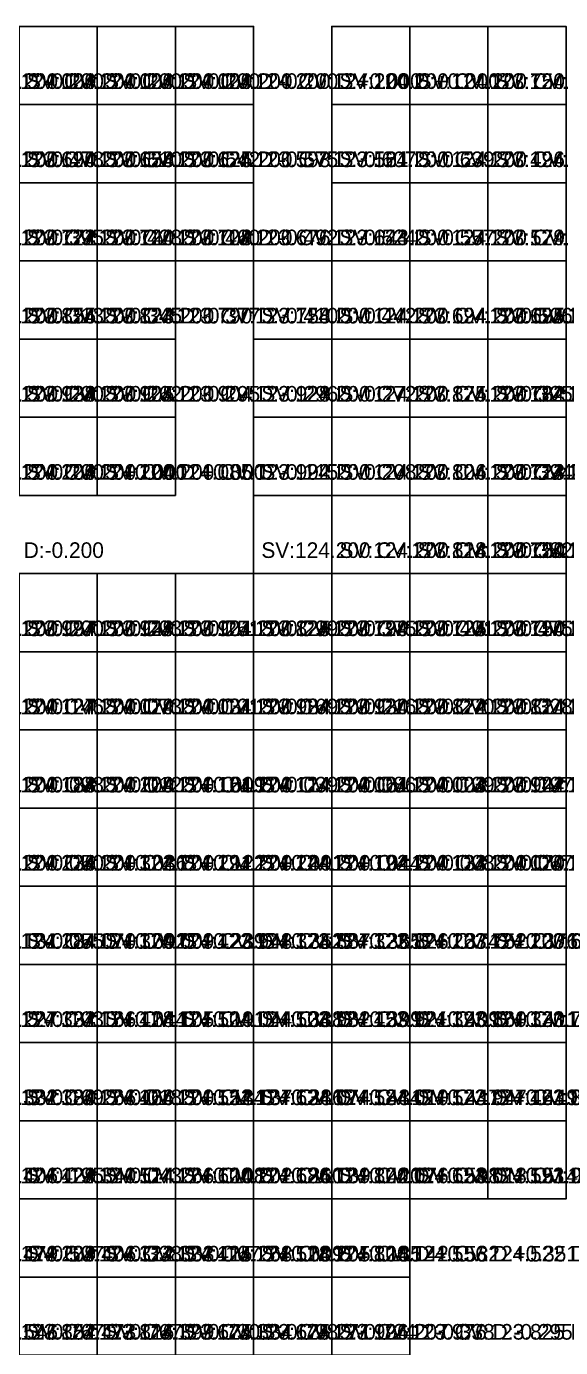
# Model space of a CAD drawing. Header units: metres. Extents: x 287857 to 287981, y 62957 to 63018.
# Drawn here: x 287947.02 to 287953.85, y 63000.93 to 63017.83 of the extents above; entities that cross this region are included whole.
import ezdxf

# ---------------------------------------------------------------- set-up
doc = ezdxf.new("R2010")
doc.units = ezdxf.units.M
for name, color, linetype, true_color in [('CORR-CUT', 7, 'Continuous', 0x3b82f6), ('CORR-DIFF-TXT', 7, 'Continuous', 0xffffff), ('CORR-FILL', 7, 'Continuous', 0xef4444)]:
    doc.layers.add(name, color=color, linetype=linetype, true_color=true_color)

msp = doc.modelspace()

# ---------------------------------------------------------------- linework, layer by layer
at = {"layer": 'CORR-CUT'}
for points in [[(287946.925, 63016.831, 124.2), (287947.925, 63016.831, 124.2), (287947.925, 63017.831, 124.2), (287946.925, 63017.831, 124.2), (287946.925, 63016.831, 124.2)], [(287947.925, 63016.831, 124.2), (287948.925, 63016.831, 124.2), (287948.925, 63017.831, 124.2), (287947.925, 63017.831, 124.2), (287947.925, 63016.831, 124.2)], [(287948.925, 63016.831, 124.2), (287949.925, 63016.831, 124.2), (287949.925, 63017.831, 124.2), (287948.925, 63017.831, 124.2), (287948.925, 63016.831, 124.2)], [(287950.925, 63016.831, 124.2), (287951.925, 63016.831, 124.2), (287951.925, 63017.831, 124.2), (287950.925, 63017.831, 124.2), (287950.925, 63016.831, 124.2)], [(287951.925, 63016.831, 124.2), (287952.925, 63016.831, 124.2), (287952.925, 63017.831, 124.2), (287951.925, 63017.831, 124.2), (287951.925, 63016.831, 124.2)], [(287952.925, 63016.831, 124.2), (287953.925, 63016.831, 124.2), (287953.925, 63017.831, 124.2), (287952.925, 63017.831, 124.2), (287952.925, 63016.831, 124.2)], [(287946.925, 63015.831, 124.2), (287947.925, 63015.831, 124.2), (287947.925, 63016.831, 124.2), (287946.925, 63016.831, 124.2), (287946.925, 63015.831, 124.2)], [(287947.925, 63015.831, 124.2), (287948.925, 63015.831, 124.2), (287948.925, 63016.831, 124.2), (287947.925, 63016.831, 124.2), (287947.925, 63015.831, 124.2)], [(287948.925, 63015.831, 124.2), (287949.925, 63015.831, 124.2), (287949.925, 63016.831, 124.2), (287948.925, 63016.831, 124.2), (287948.925, 63015.831, 124.2)], [(287950.925, 63015.831, 124.2), (287951.925, 63015.831, 124.2), (287951.925, 63016.831, 124.2), (287950.925, 63016.831, 124.2), (287950.925, 63015.831, 124.2)], [(287951.925, 63015.831, 124.2), (287952.925, 63015.831, 124.2), (287952.925, 63016.831, 124.2), (287951.925, 63016.831, 124.2), (287951.925, 63015.831, 124.2)], [(287952.925, 63015.831, 124.2), (287953.925, 63015.831, 124.2), (287953.925, 63016.831, 124.2), (287952.925, 63016.831, 124.2), (287952.925, 63015.831, 124.2)], [(287946.925, 63014.831, 124.2), (287947.925, 63014.831, 124.2), (287947.925, 63015.831, 124.2), (287946.925, 63015.831, 124.2), (287946.925, 63014.831, 124.2)], [(287947.925, 63014.831, 124.2), (287948.925, 63014.831, 124.2), (287948.925, 63015.831, 124.2), (287947.925, 63015.831, 124.2), (287947.925, 63014.831, 124.2)], [(287948.925, 63014.831, 124.2), (287949.925, 63014.831, 124.2), (287949.925, 63015.831, 124.2), (287948.925, 63015.831, 124.2), (287948.925, 63014.831, 124.2)], [(287950.925, 63014.831, 124.2), (287951.925, 63014.831, 124.2), (287951.925, 63015.831, 124.2), (287950.925, 63015.831, 124.2), (287950.925, 63014.831, 124.2)], [(287951.925, 63014.831, 124.2), (287952.925, 63014.831, 124.2), (287952.925, 63015.831, 124.2), (287951.925, 63015.831, 124.2), (287951.925, 63014.831, 124.2)], [(287952.925, 63014.831, 124.2), (287953.925, 63014.831, 124.2), (287953.925, 63015.831, 124.2), (287952.925, 63015.831, 124.2), (287952.925, 63014.831, 124.2)], [(287946.925, 63013.831, 124.2), (287947.925, 63013.831, 124.2), (287947.925, 63014.831, 124.2), (287946.925, 63014.831, 124.2), (287946.925, 63013.831, 124.2)], [(287947.925, 63013.831, 124.2), (287948.925, 63013.831, 124.2), (287948.925, 63014.831, 124.2), (287947.925, 63014.831, 124.2), (287947.925, 63013.831, 124.2)], [(287949.925, 63013.831, 124.2), (287950.925, 63013.831, 124.2), (287950.925, 63014.831, 124.2), (287949.925, 63014.831, 124.2), (287949.925, 63013.831, 124.2)], [(287950.925, 63013.831, 124.2), (287951.925, 63013.831, 124.2), (287951.925, 63014.831, 124.2), (287950.925, 63014.831, 124.2), (287950.925, 63013.831, 124.2)], [(287951.925, 63013.831, 124.2), (287952.925, 63013.831, 124.2), (287952.925, 63014.831, 124.2), (287951.925, 63014.831, 124.2), (287951.925, 63013.831, 124.2)], [(287952.925, 63013.831, 124.2), (287953.925, 63013.831, 124.2), (287953.925, 63014.831, 124.2), (287952.925, 63014.831, 124.2), (287952.925, 63013.831, 124.2)], [(287946.925, 63012.831, 124.2), (287947.925, 63012.831, 124.2), (287947.925, 63013.831, 124.2), (287946.925, 63013.831, 124.2), (287946.925, 63012.831, 124.2)], [(287947.925, 63012.831, 124.2), (287948.925, 63012.831, 124.2), (287948.925, 63013.831, 124.2), (287947.925, 63013.831, 124.2), (287947.925, 63012.831, 124.2)], [(287949.925, 63012.831, 124.2), (287950.925, 63012.831, 124.2), (287950.925, 63013.831, 124.2), (287949.925, 63013.831, 124.2), (287949.925, 63012.831, 124.2)], [(287950.925, 63012.831, 124.2), (287951.925, 63012.831, 124.2), (287951.925, 63013.831, 124.2), (287950.925, 63013.831, 124.2), (287950.925, 63012.831, 124.2)], [(287951.925, 63012.831, 124.2), (287952.925, 63012.831, 124.2), (287952.925, 63013.831, 124.2), (287951.925, 63013.831, 124.2), (287951.925, 63012.831, 124.2)], [(287952.925, 63012.831, 124.2), (287953.925, 63012.831, 124.2), (287953.925, 63013.831, 124.2), (287952.925, 63013.831, 124.2), (287952.925, 63012.831, 124.2)], [(287946.925, 63011.831, 124.2), (287947.925, 63011.831, 124.2), (287947.925, 63012.831, 124.2), (287946.925, 63012.831, 124.2), (287946.925, 63011.831, 124.2)], [(287947.925, 63011.831, 124.2), (287948.925, 63011.831, 124.2), (287948.925, 63012.831, 124.2), (287947.925, 63012.831, 124.2), (287947.925, 63011.831, 124.2)], [(287949.925, 63011.831, 124.2), (287950.925, 63011.831, 124.2), (287950.925, 63012.831, 124.2), (287949.925, 63012.831, 124.2), (287949.925, 63011.831, 124.2)], [(287950.925, 63011.831, 124.2), (287951.925, 63011.831, 124.2), (287951.925, 63012.831, 124.2), (287950.925, 63012.831, 124.2), (287950.925, 63011.831, 124.2)], [(287951.925, 63011.831, 124.2), (287952.925, 63011.831, 124.2), (287952.925, 63012.831, 124.2), (287951.925, 63012.831, 124.2), (287951.925, 63011.831, 124.2)], [(287952.925, 63011.831, 124.2), (287953.925, 63011.831, 124.2), (287953.925, 63012.831, 124.2), (287952.925, 63012.831, 124.2), (287952.925, 63011.831, 124.2)], [(287949.925, 63010.831, 124.2), (287950.925, 63010.831, 124.2), (287950.925, 63011.831, 124.2), (287949.925, 63011.831, 124.2), (287949.925, 63010.831, 124.2)], [(287950.925, 63010.831, 124.2), (287951.925, 63010.831, 124.2), (287951.925, 63011.831, 124.2), (287950.925, 63011.831, 124.2), (287950.925, 63010.831, 124.2)], [(287951.925, 63010.831, 124.2), (287952.925, 63010.831, 124.2), (287952.925, 63011.831, 124.2), (287951.925, 63011.831, 124.2), (287951.925, 63010.831, 124.2)], [(287952.925, 63010.831, 124.2), (287953.925, 63010.831, 124.2), (287953.925, 63011.831, 124.2), (287952.925, 63011.831, 124.2), (287952.925, 63010.831, 124.2)], [(287946.925, 63009.831, 124.2), (287947.925, 63009.831, 124.2), (287947.925, 63010.831, 124.2), (287946.925, 63010.831, 124.2), (287946.925, 63009.831, 124.2)], [(287947.925, 63009.831, 124.2), (287948.925, 63009.831, 124.2), (287948.925, 63010.831, 124.2), (287947.925, 63010.831, 124.2), (287947.925, 63009.831, 124.2)], [(287948.925, 63009.831, 124.2), (287949.925, 63009.831, 124.2), (287949.925, 63010.831, 124.2), (287948.925, 63010.831, 124.2), (287948.925, 63009.831, 124.2)], [(287949.925, 63009.831, 124.2), (287950.925, 63009.831, 124.2), (287950.925, 63010.831, 124.2), (287949.925, 63010.831, 124.2), (287949.925, 63009.831, 124.2)], [(287950.925, 63009.831, 124.2), (287951.925, 63009.831, 124.2), (287951.925, 63010.831, 124.2), (287950.925, 63010.831, 124.2), (287950.925, 63009.831, 124.2)], [(287951.925, 63009.831, 124.2), (287952.925, 63009.831, 124.2), (287952.925, 63010.831, 124.2), (287951.925, 63010.831, 124.2), (287951.925, 63009.831, 124.2)], [(287952.925, 63009.831, 124.2), (287953.925, 63009.831, 124.2), (287953.925, 63010.831, 124.2), (287952.925, 63010.831, 124.2), (287952.925, 63009.831, 124.2)], [(287946.925, 63008.831, 124.2), (287947.925, 63008.831, 124.2), (287947.925, 63009.831, 124.2), (287946.925, 63009.831, 124.2), (287946.925, 63008.831, 124.2)], [(287947.925, 63008.831, 124.2), (287948.925, 63008.831, 124.2), (287948.925, 63009.831, 124.2), (287947.925, 63009.831, 124.2), (287947.925, 63008.831, 124.2)], [(287948.925, 63008.831, 124.2), (287949.925, 63008.831, 124.2), (287949.925, 63009.831, 124.2), (287948.925, 63009.831, 124.2), (287948.925, 63008.831, 124.2)], [(287949.925, 63008.831, 124.2), (287950.925, 63008.831, 124.2), (287950.925, 63009.831, 124.2), (287949.925, 63009.831, 124.2), (287949.925, 63008.831, 124.2)], [(287950.925, 63008.831, 124.2), (287951.925, 63008.831, 124.2), (287951.925, 63009.831, 124.2), (287950.925, 63009.831, 124.2), (287950.925, 63008.831, 124.2)], [(287951.925, 63008.831, 124.2), (287952.925, 63008.831, 124.2), (287952.925, 63009.831, 124.2), (287951.925, 63009.831, 124.2), (287951.925, 63008.831, 124.2)], [(287952.925, 63008.831, 124.2), (287953.925, 63008.831, 124.2), (287953.925, 63009.831, 124.2), (287952.925, 63009.831, 124.2), (287952.925, 63008.831, 124.2)], [(287946.925, 63007.831, 124.2), (287947.925, 63007.831, 124.2), (287947.925, 63008.831, 124.2), (287946.925, 63008.831, 124.2), (287946.925, 63007.831, 124.2)], [(287947.925, 63007.831, 124.2), (287948.925, 63007.831, 124.2), (287948.925, 63008.831, 124.2), (287947.925, 63008.831, 124.2), (287947.925, 63007.831, 124.2)], [(287948.925, 63007.831, 124.2), (287949.925, 63007.831, 124.2), (287949.925, 63008.831, 124.2), (287948.925, 63008.831, 124.2), (287948.925, 63007.831, 124.2)], [(287949.925, 63007.831, 124.2), (287950.925, 63007.831, 124.2), (287950.925, 63008.831, 124.2), (287949.925, 63008.831, 124.2), (287949.925, 63007.831, 124.2)], [(287950.925, 63007.831, 124.2), (287951.925, 63007.831, 124.2), (287951.925, 63008.831, 124.2), (287950.925, 63008.831, 124.2), (287950.925, 63007.831, 124.2)], [(287951.925, 63007.831, 124.2), (287952.925, 63007.831, 124.2), (287952.925, 63008.831, 124.2), (287951.925, 63008.831, 124.2), (287951.925, 63007.831, 124.2)], [(287952.925, 63007.831, 124.2), (287953.925, 63007.831, 124.2), (287953.925, 63008.831, 124.2), (287952.925, 63008.831, 124.2), (287952.925, 63007.831, 124.2)], [(287948.925, 63006.831, 124.2), (287949.925, 63006.831, 124.2), (287949.925, 63007.831, 124.2), (287948.925, 63007.831, 124.2), (287948.925, 63006.831, 124.2)], [(287949.925, 63006.831, 124.2), (287950.925, 63006.831, 124.2), (287950.925, 63007.831, 124.2), (287949.925, 63007.831, 124.2), (287949.925, 63006.831, 124.2)], [(287950.925, 63006.831, 124.2), (287951.925, 63006.831, 124.2), (287951.925, 63007.831, 124.2), (287950.925, 63007.831, 124.2), (287950.925, 63006.831, 124.2)], [(287951.925, 63006.831, 124.2), (287952.925, 63006.831, 124.2), (287952.925, 63007.831, 124.2), (287951.925, 63007.831, 124.2), (287951.925, 63006.831, 124.2)], [(287952.925, 63006.831, 124.2), (287953.925, 63006.831, 124.2), (287953.925, 63007.831, 124.2), (287952.925, 63007.831, 124.2), (287952.925, 63006.831, 124.2)], [(287946.925, 63000.831, 124.473), (287947.925, 63000.831, 124.473), (287947.925, 63001.831, 124.473), (287946.925, 63001.831, 124.473), (287946.925, 63000.831, 124.473)], [(287947.925, 63000.831, 124.399), (287948.925, 63000.831, 124.399), (287948.925, 63001.831, 124.399), (287947.925, 63001.831, 124.399), (287947.925, 63000.831, 124.399)], [(287948.925, 63000.831, 124.334), (287949.925, 63000.831, 124.334), (287949.925, 63001.831, 124.334), (287948.925, 63001.831, 124.334), (287948.925, 63000.831, 124.334)], [(287949.925, 63000.831, 124.271), (287950.925, 63000.831, 124.271), (287950.925, 63001.831, 124.271), (287949.925, 63001.831, 124.271), (287949.925, 63000.831, 124.271)], [(287950.925, 63000.831, 124.207), (287951.925, 63000.831, 124.207), (287951.925, 63001.831, 124.207), (287950.925, 63001.831, 124.207), (287950.925, 63000.831, 124.207)]]:
    msp.add_polyline3d(points, dxfattribs=at)
at = {"layer": 'CORR-FILL'}
for points in [[(287946.925, 63006.831, 124.2), (287947.925, 63006.831, 124.2), (287947.925, 63007.831, 124.2), (287946.925, 63007.831, 124.2), (287946.925, 63006.831, 124.2)], [(287947.925, 63006.831, 124.2), (287948.925, 63006.831, 124.2), (287948.925, 63007.831, 124.2), (287947.925, 63007.831, 124.2), (287947.925, 63006.831, 124.2)], [(287946.925, 63005.831, 124.07), (287947.925, 63005.831, 124.07), (287947.925, 63006.831, 124.07), (287946.925, 63006.831, 124.07), (287946.925, 63005.831, 124.07)], [(287947.925, 63005.831, 124.009), (287948.925, 63005.831, 124.009), (287948.925, 63006.831, 124.009), (287947.925, 63006.831, 124.009), (287947.925, 63005.831, 124.009)], [(287948.925, 63005.831, 123.948), (287949.925, 63005.831, 123.948), (287949.925, 63006.831, 123.948), (287948.925, 63006.831, 123.948), (287948.925, 63005.831, 123.948)], [(287949.925, 63005.831, 123.887), (287950.925, 63005.831, 123.887), (287950.925, 63006.831, 123.887), (287949.925, 63006.831, 123.887), (287949.925, 63005.831, 123.887)], [(287950.925, 63005.831, 123.826), (287951.925, 63005.831, 123.826), (287951.925, 63006.831, 123.826), (287950.925, 63006.831, 123.826), (287950.925, 63005.831, 123.826)], [(287951.925, 63005.831, 123.752), (287952.925, 63005.831, 123.752), (287952.925, 63006.831, 123.752), (287951.925, 63006.831, 123.752), (287951.925, 63005.831, 123.752)], [(287952.925, 63005.831, 123.672), (287953.925, 63005.831, 123.672), (287953.925, 63006.831, 123.672), (287952.925, 63006.831, 123.672), (287952.925, 63005.831, 123.672)], [(287946.925, 63004.831, 124.166), (287947.925, 63004.831, 124.166), (287947.925, 63005.831, 124.166), (287946.925, 63005.831, 124.166), (287946.925, 63004.831, 124.166)], [(287947.925, 63004.831, 124.105), (287948.925, 63004.831, 124.105), (287948.925, 63005.831, 124.105), (287947.925, 63005.831, 124.105), (287947.925, 63004.831, 124.105)], [(287948.925, 63004.831, 124.044), (287949.925, 63004.831, 124.044), (287949.925, 63005.831, 124.044), (287948.925, 63005.831, 124.044), (287948.925, 63004.831, 124.044)], [(287949.925, 63004.831, 123.982), (287950.925, 63004.831, 123.982), (287950.925, 63005.831, 123.982), (287949.925, 63005.831, 123.982), (287949.925, 63004.831, 123.982)], [(287950.925, 63004.831, 123.921), (287951.925, 63004.831, 123.921), (287951.925, 63005.831, 123.921), (287950.925, 63005.831, 123.921), (287950.925, 63004.831, 123.921)], [(287951.925, 63004.831, 123.86), (287952.925, 63004.831, 123.86), (287952.925, 63005.831, 123.86), (287951.925, 63005.831, 123.86), (287951.925, 63004.831, 123.86)], [(287952.925, 63004.831, 123.799), (287953.925, 63004.831, 123.799), (287953.925, 63005.831, 123.799), (287952.925, 63005.831, 123.799), (287952.925, 63004.831, 123.799)], [(287946.925, 63003.831, 124.266), (287947.925, 63003.831, 124.266), (287947.925, 63004.831, 124.266), (287946.925, 63004.831, 124.266), (287946.925, 63003.831, 124.266)], [(287947.925, 63003.831, 124.2), (287948.925, 63003.831, 124.2), (287948.925, 63004.831, 124.2), (287947.925, 63004.831, 124.2), (287947.925, 63003.831, 124.2)], [(287948.925, 63003.831, 124.137), (287949.925, 63003.831, 124.137), (287949.925, 63004.831, 124.137), (287948.925, 63004.831, 124.137), (287948.925, 63003.831, 124.137)], [(287949.925, 63003.831, 124.074), (287950.925, 63003.831, 124.074), (287950.925, 63004.831, 124.074), (287949.925, 63004.831, 124.074), (287949.925, 63003.831, 124.074)], [(287950.925, 63003.831, 124.01), (287951.925, 63003.831, 124.01), (287951.925, 63004.831, 124.01), (287950.925, 63004.831, 124.01), (287950.925, 63003.831, 124.01)], [(287951.925, 63003.831, 123.947), (287952.925, 63003.831, 123.947), (287952.925, 63004.831, 123.947), (287951.925, 63004.831, 123.947), (287951.925, 63003.831, 123.947)], [(287952.925, 63003.831, 123.884), (287953.925, 63003.831, 123.884), (287953.925, 63004.831, 123.884), (287952.925, 63004.831, 123.884), (287952.925, 63003.831, 123.884)], [(287946.925, 63002.831, 124.34), (287947.925, 63002.831, 124.34), (287947.925, 63003.831, 124.34), (287946.925, 63003.831, 124.34), (287946.925, 63002.831, 124.34)], [(287947.925, 63002.831, 124.266), (287948.925, 63002.831, 124.266), (287948.925, 63003.831, 124.266), (287947.925, 63003.831, 124.266), (287947.925, 63002.831, 124.266)], [(287948.925, 63002.831, 124.202), (287949.925, 63002.831, 124.202), (287949.925, 63003.831, 124.202), (287948.925, 63003.831, 124.202), (287948.925, 63002.831, 124.202)], [(287949.925, 63002.831, 124.139), (287950.925, 63002.831, 124.139), (287950.925, 63003.831, 124.139), (287949.925, 63003.831, 124.139), (287949.925, 63002.831, 124.139)], [(287950.925, 63002.831, 124.076), (287951.925, 63002.831, 124.076), (287951.925, 63003.831, 124.076), (287950.925, 63003.831, 124.076), (287950.925, 63002.831, 124.076)], [(287951.925, 63002.831, 124.013), (287952.925, 63002.831, 124.013), (287952.925, 63003.831, 124.013), (287951.925, 63003.831, 124.013), (287951.925, 63002.831, 124.013)], [(287952.925, 63002.831, 123.95), (287953.925, 63002.831, 123.95), (287953.925, 63003.831, 123.95), (287952.925, 63003.831, 123.95), (287952.925, 63002.831, 123.95)], [(287946.925, 63001.831, 124.406), (287947.925, 63001.831, 124.406), (287947.925, 63002.831, 124.406), (287946.925, 63002.831, 124.406), (287946.925, 63001.831, 124.406)], [(287947.925, 63001.831, 124.333), (287948.925, 63001.831, 124.333), (287948.925, 63002.831, 124.333), (287947.925, 63002.831, 124.333), (287947.925, 63001.831, 124.333)], [(287948.925, 63001.831, 124.268), (287949.925, 63001.831, 124.268), (287949.925, 63002.831, 124.268), (287948.925, 63002.831, 124.268), (287948.925, 63001.831, 124.268)], [(287949.925, 63001.831, 124.205), (287950.925, 63001.831, 124.205), (287950.925, 63002.831, 124.205), (287949.925, 63002.831, 124.205), (287949.925, 63001.831, 124.205)], [(287950.925, 63001.831, 124.142), (287951.925, 63001.831, 124.142), (287951.925, 63002.831, 124.142), (287950.925, 63002.831, 124.142), (287950.925, 63001.831, 124.142)]]:
    msp.add_polyline3d(points, dxfattribs=at)

# ---------------------------------------------------------------- texts
at = {"layer": 'CORR-DIFF-TXT'}
for s, p in [('SV:124.200 CV:124.000 D:-0.200', (287944.025, 63017.031, 124.2)), ('SV:124.200 CV:124.000 D:-0.200', (287945.025, 63017.031, 124.2)), ('SV:124.200 CV:124.000 D:-0.200', (287946.025, 63017.031, 124.2)), ('SV:124.200 CV:124.000 D:-0.200', (287947.025, 63017.031, 124.2)), ('SV:124.200 CV:124.200 D:+0.000', (287948.025, 63017.031, 124.2)), ('SV:124.200 CV:124.200 D:+0.000', (287949.025, 63017.031, 124.2)), ('SV:124.200 CV:123.750 D:-0.450', (287951.025, 63017.031, 124.2)), ('SV:124.200 CV:123.375 D:-0.825', (287952.025, 63017.031, 124.2)), ('SV:124.200 CV:123.375 D:-0.825', (287953.025, 63017.031, 124.2)), ('SV:124.200 CV:123.722 D:-0.478', (287944.025, 63016.031, 124.2)), ('SV:124.200 CV:123.690 D:-0.510', (287945.025, 63016.031, 124.2)), ('SV:124.200 CV:123.658 D:-0.542', (287946.025, 63016.031, 124.2)), ('SV:124.200 CV:123.625 D:-0.575', (287947.025, 63016.031, 124.2)), ('SV:124.200 CV:123.593 D:-0.607', (287948.025, 63016.031, 124.2)), ('SV:124.200 CV:123.561 D:-0.639', (287949.025, 63016.031, 124.2)), ('SV:124.200 CV:123.496 D:-0.704', (287951.025, 63016.031, 124.2)), ('SV:124.200 CV:123.464 D:-0.736', (287952.025, 63016.031, 124.2)), ('SV:124.200 CV:123.432 D:-0.768', (287953.025, 63016.031, 124.2)), ('SV:124.200 CV:123.805 D:-0.395', (287944.025, 63015.031, 124.2)), ('SV:124.200 CV:123.772 D:-0.428', (287945.025, 63015.031, 124.2)), ('SV:124.200 CV:123.740 D:-0.460', (287946.025, 63015.031, 124.2)), ('SV:124.200 CV:123.708 D:-0.492', (287947.025, 63015.031, 124.2)), ('SV:124.200 CV:123.676 D:-0.524', (287948.025, 63015.031, 124.2)), ('SV:124.200 CV:123.643 D:-0.557', (287949.025, 63015.031, 124.2)), ('SV:124.200 CV:123.579 D:-0.621', (287951.025, 63015.031, 124.2)), ('SV:124.200 CV:123.547 D:-0.653', (287952.025, 63015.031, 124.2)), ('SV:124.200 CV:123.515 D:-0.685', (287953.025, 63015.031, 124.2)), ('SV:124.200 CV:123.887 D:-0.313', (287944.025, 63014.031, 124.2)), ('SV:124.200 CV:123.855 D:-0.345', (287945.025, 63014.031, 124.2)), ('SV:124.200 CV:123.823 D:-0.377', (287946.025, 63014.031, 124.2)), ('SV:124.200 CV:123.790 D:-0.410', (287947.025, 63014.031, 124.2)), ('SV:124.200 CV:123.758 D:-0.442', (287948.025, 63014.031, 124.2)), ('SV:124.200 CV:123.694 D:-0.506', (287950.025, 63014.031, 124.2)), ('SV:124.200 CV:123.695 D:-0.505', (287951.025, 63014.031, 124.2)), ('SV:124.200 CV:123.719 D:-0.481', (287952.025, 63014.031, 124.2)), ('SV:124.200 CV:123.665 D:-0.535', (287953.025, 63014.031, 124.2)), ('SV:124.200 CV:124.000 D:-0.200', (287944.025, 63013.031, 124.2)), ('SV:124.200 CV:123.938 D:-0.262', (287945.025, 63013.031, 124.2)), ('SV:124.200 CV:123.905 D:-0.295', (287946.025, 63013.031, 124.2)), ('SV:124.200 CV:123.904 D:-0.296', (287947.025, 63013.031, 124.2)), ('SV:124.200 CV:123.928 D:-0.272', (287948.025, 63013.031, 124.2)), ('SV:124.200 CV:123.875 D:-0.325', (287950.025, 63013.031, 124.2)), ('SV:124.200 CV:123.782 D:-0.418', (287951.025, 63013.031, 124.2)), ('SV:124.200 CV:123.689 D:-0.511', (287952.025, 63013.031, 124.2)), ('SV:124.200 CV:123.596 D:-0.604', (287953.025, 63013.031, 124.2)), ('SV:124.200 CV:124.000 D:-0.200', (287944.025, 63012.031, 124.2)), ('SV:124.200 CV:124.200 D:+0.000', (287945.025, 63012.031, 124.2)), ('SV:124.200 CV:124.200 D:+0.000', (287946.025, 63012.031, 124.2)), ('SV:124.200 CV:124.085 D:-0.115', (287947.025, 63012.031, 124.2)), ('SV:124.200 CV:123.992 D:-0.208', (287948.025, 63012.031, 124.2)), ('SV:124.200 CV:123.806 D:-0.394', (287950.025, 63012.031, 124.2)), ('SV:124.200 CV:123.713 D:-0.487', (287951.025, 63012.031, 124.2)), ('SV:124.200 CV:123.620 D:-0.580', (287952.025, 63012.031, 124.2)), ('SV:124.200 CV:123.527 D:-0.673', (287953.025, 63012.031, 124.2)), ('SV:124.200 CV:124.000 D:-0.200', (287944.025, 63011.031, 124.2)), ('SV:124.200 CV:123.818 D:-0.382', (287950.025, 63011.031, 124.2)), ('SV:124.200 CV:123.750 D:-0.450', (287951.025, 63011.031, 124.2)), ('SV:124.200 CV:123.622 D:-0.578', (287952.025, 63011.031, 124.2)), ('SV:124.200 CV:123.530 D:-0.670', (287953.025, 63011.031, 124.2)), ('SV:124.200 CV:124.000 D:-0.200', (287944.025, 63010.031, 124.2)), ('SV:124.200 CV:123.997 D:-0.203', (287945.025, 63010.031, 124.2)), ('SV:124.200 CV:123.949 D:-0.251', (287946.025, 63010.031, 124.2)), ('SV:124.200 CV:123.901 D:-0.299', (287947.025, 63010.031, 124.2)), ('SV:124.200 CV:123.825 D:-0.375', (287948.025, 63010.031, 124.2)), ('SV:124.200 CV:123.799 D:-0.401', (287949.025, 63010.031, 124.2)), ('SV:124.200 CV:123.725 D:-0.475', (287950.025, 63010.031, 124.2)), ('SV:124.200 CV:123.750 D:-0.450', (287951.025, 63010.031, 124.2)), ('SV:124.200 CV:123.630 D:-0.570', (287952.025, 63010.031, 124.2)), ('SV:124.200 CV:123.574 D:-0.626', (287953.025, 63010.031, 124.2)), ('SV:124.200 CV:124.054 D:-0.146', (287944.025, 63009.031, 124.2)), ('SV:124.200 CV:124.127 D:-0.073', (287945.025, 63009.031, 124.2)), ('SV:124.200 CV:124.079 D:-0.121', (287946.025, 63009.031, 124.2)), ('SV:124.200 CV:124.031 D:-0.169', (287947.025, 63009.031, 124.2)), ('SV:124.200 CV:123.984 D:-0.216', (287948.025, 63009.031, 124.2)), ('SV:124.200 CV:123.930 D:-0.270', (287949.025, 63009.031, 124.2)), ('SV:124.200 CV:123.872 D:-0.328', (287950.025, 63009.031, 124.2)), ('SV:124.200 CV:123.814 D:-0.386', (287951.025, 63009.031, 124.2)), ('SV:124.200 CV:123.758 D:-0.442', (287952.025, 63009.031, 124.2)), ('SV:124.200 CV:123.702 D:-0.498', (287953.025, 63009.031, 124.2)), ('SV:124.200 CV:124.102 D:-0.098', (287944.025, 63008.031, 124.2)), ('SV:124.200 CV:124.188 D:-0.012', (287945.025, 63008.031, 124.2)), ('SV:124.200 CV:124.209 D:+0.009', (287946.025, 63008.031, 124.2)), ('SV:124.200 CV:124.161 D:-0.039', (287947.025, 63008.031, 124.2)), ('SV:124.200 CV:124.114 D:-0.086', (287948.025, 63008.031, 124.2)), ('SV:124.200 CV:124.061 D:-0.139', (287949.025, 63008.031, 124.2)), ('SV:124.200 CV:124.003 D:-0.197', (287950.025, 63008.031, 124.2)), ('SV:124.200 CV:123.942 D:-0.258', (287951.025, 63008.031, 124.2)), ('SV:124.200 CV:123.886 D:-0.314', (287952.025, 63008.031, 124.2)), ('SV:124.200 CV:123.830 D:-0.370', (287953.025, 63008.031, 124.2)), ('SV:124.200 CV:124.150 D:-0.050', (287944.025, 63007.031, 124.2)), ('SV:124.200 CV:124.236 D:+0.036', (287945.025, 63007.031, 124.2)), ('SV:124.200 CV:124.322 D:+0.122', (287946.025, 63007.031, 124.2)), ('SV:124.200 CV:124.291 D:+0.091', (287947.025, 63007.031, 124.2)), ('SV:124.200 CV:124.244 D:+0.044', (287948.025, 63007.031, 124.2)), ('SV:124.200 CV:124.192 D:-0.008', (287949.025, 63007.031, 124.2)), ('SV:124.200 CV:124.133 D:-0.067', (287950.025, 63007.031, 124.2)), ('SV:124.200 CV:124.070 D:-0.130', (287951.025, 63007.031, 124.2)), ('SV:124.200 CV:124.014 D:-0.186', (287952.025, 63007.031, 124.2)), ('SV:124.200 CV:123.958 D:-0.242', (287953.025, 63007.031, 124.2)), ('SV:124.253 CV:124.198 D:-0.055', (287944.025, 63006.031, 124.253)), ('SV:124.192 CV:124.284 D:+0.092', (287945.025, 63006.031, 124.192)), ('SV:124.131 CV:124.370 D:+0.239', (287946.025, 63006.031, 124.131)), ('SV:124.070 CV:124.422 D:+0.352', (287947.025, 63006.031, 124.07)), ('SV:124.009 CV:124.374 D:+0.365', (287948.025, 63006.031, 124.009)), ('SV:123.948 CV:124.322 D:+0.374', (287949.025, 63006.031, 123.948)), ('SV:123.887 CV:124.263 D:+0.376', (287950.025, 63006.031, 123.887)), ('SV:123.826 CV:124.200 D:+0.374', (287951.025, 63006.031, 123.826)), ('SV:123.752 CV:124.142 D:+0.390', (287952.025, 63006.031, 123.752)), ('SV:123.672 CV:124.086 D:+0.414', (287953.025, 63006.031, 123.672)), ('SV:124.349 CV:124.246 D:-0.103', (287944.025, 63005.031, 124.349)), ('SV:124.288 CV:124.332 D:+0.044', (287945.025, 63005.031, 124.288)), ('SV:124.227 CV:124.418 D:+0.191', (287946.025, 63005.031, 124.227)), ('SV:124.166 CV:124.504 D:+0.338', (287947.025, 63005.031, 124.166)), ('SV:124.105 CV:124.504 D:+0.399', (287948.025, 63005.031, 124.105)), ('SV:124.044 CV:124.453 D:+0.409', (287949.025, 63005.031, 124.044)), ('SV:123.982 CV:124.393 D:+0.411', (287950.025, 63005.031, 123.982)), ('SV:123.921 CV:124.330 D:+0.409', (287951.025, 63005.031, 123.921)), ('SV:123.860 CV:124.270 D:+0.410', (287952.025, 63005.031, 123.86)), ('SV:123.799 CV:124.214 D:+0.415', (287953.025, 63005.031, 123.799)), ('SV:124.464 CV:124.295 D:-0.169', (287944.025, 63004.031, 124.464)), ('SV:124.398 CV:124.380 D:-0.018', (287945.025, 63004.031, 124.398)), ('SV:124.332 CV:124.466 D:+0.134', (287946.025, 63004.031, 124.332)), ('SV:124.266 CV:124.552 D:+0.286', (287947.025, 63004.031, 124.266)), ('SV:124.200 CV:124.634 D:+0.434', (287948.025, 63004.031, 124.2)), ('SV:124.137 CV:124.584 D:+0.447', (287949.025, 63004.031, 124.137)), ('SV:124.074 CV:124.523 D:+0.449', (287950.025, 63004.031, 124.074)), ('SV:124.010 CV:124.461 D:+0.451', (287951.025, 63004.031, 124.01)), ('SV:123.947 CV:124.399 D:+0.452', (287952.025, 63004.031, 123.947)), ('SV:123.884 CV:124.336 D:+0.452', (287953.025, 63004.031, 123.884)), ('SV:124.538 CV:124.343 D:-0.195', (287944.025, 63003.031, 124.538)), ('SV:124.472 CV:124.429 D:-0.043', (287945.025, 63003.031, 124.472)), ('SV:124.406 CV:124.514 D:+0.108', (287946.025, 63003.031, 124.406)), ('SV:124.340 CV:124.600 D:+0.260', (287947.025, 63003.031, 124.34)), ('SV:124.266 CV:124.686 D:+0.420', (287948.025, 63003.031, 124.266)), ('SV:124.202 CV:124.800 D:+0.598', (287949.025, 63003.031, 124.202)), ('SV:124.139 CV:124.653 D:+0.514', (287950.025, 63003.031, 124.139)), ('SV:124.076 CV:124.591 D:+0.515', (287951.025, 63003.031, 124.076)), ('SV:124.013 CV:124.528 D:+0.515', (287952.025, 63003.031, 124.013)), ('SV:123.950 CV:124.459 D:+0.509', (287953.025, 63003.031, 123.95)), ('SV:124.613 CV:124.106 D:-0.507', (287944.025, 63002.031, 124.613)), ('SV:124.547 CV:124.209 D:-0.338', (287945.025, 63002.031, 124.547)), ('SV:124.479 CV:124.312 D:-0.167', (287946.025, 63002.031, 124.479)), ('SV:124.406 CV:124.415 D:+0.009', (287947.025, 63002.031, 124.406)), ('SV:124.333 CV:124.518 D:+0.185', (287948.025, 63002.031, 124.333)), ('SV:124.268 CV:124.800 D:+0.532', (287949.025, 63002.031, 124.268)), ('SV:124.205 CV:124.556 D:+0.351', (287950.025, 63002.031, 124.205)), ('SV:124.142 CV:124.522 D:+0.380', (287951.025, 63002.031, 124.142)), ('SV:124.687 CV:123.920 D:-0.767', (287944.025, 63001.031, 124.687)), ('SV:124.619 CV:123.852 D:-0.767', (287945.025, 63001.031, 124.619)), ('SV:124.546 CV:123.816 D:-0.730', (287946.025, 63001.031, 124.546)), ('SV:124.473 CV:123.675 D:-0.798', (287947.025, 63001.031, 124.473)), ('SV:124.399 CV:123.675 D:-0.724', (287948.025, 63001.031, 124.399)), ('SV:124.334 CV:123.996 D:-0.338', (287949.025, 63001.031, 124.334)), ('SV:124.271 CV:123.976 D:-0.295', (287950.025, 63001.031, 124.271)), ('SV:124.207 CV:123.825 D:-0.382', (287951.025, 63001.031, 124.207))]:
    msp.add_text(s, height=0.2, dxfattribs=at).set_placement(p)

doc.saveas('drawing.dxf')
